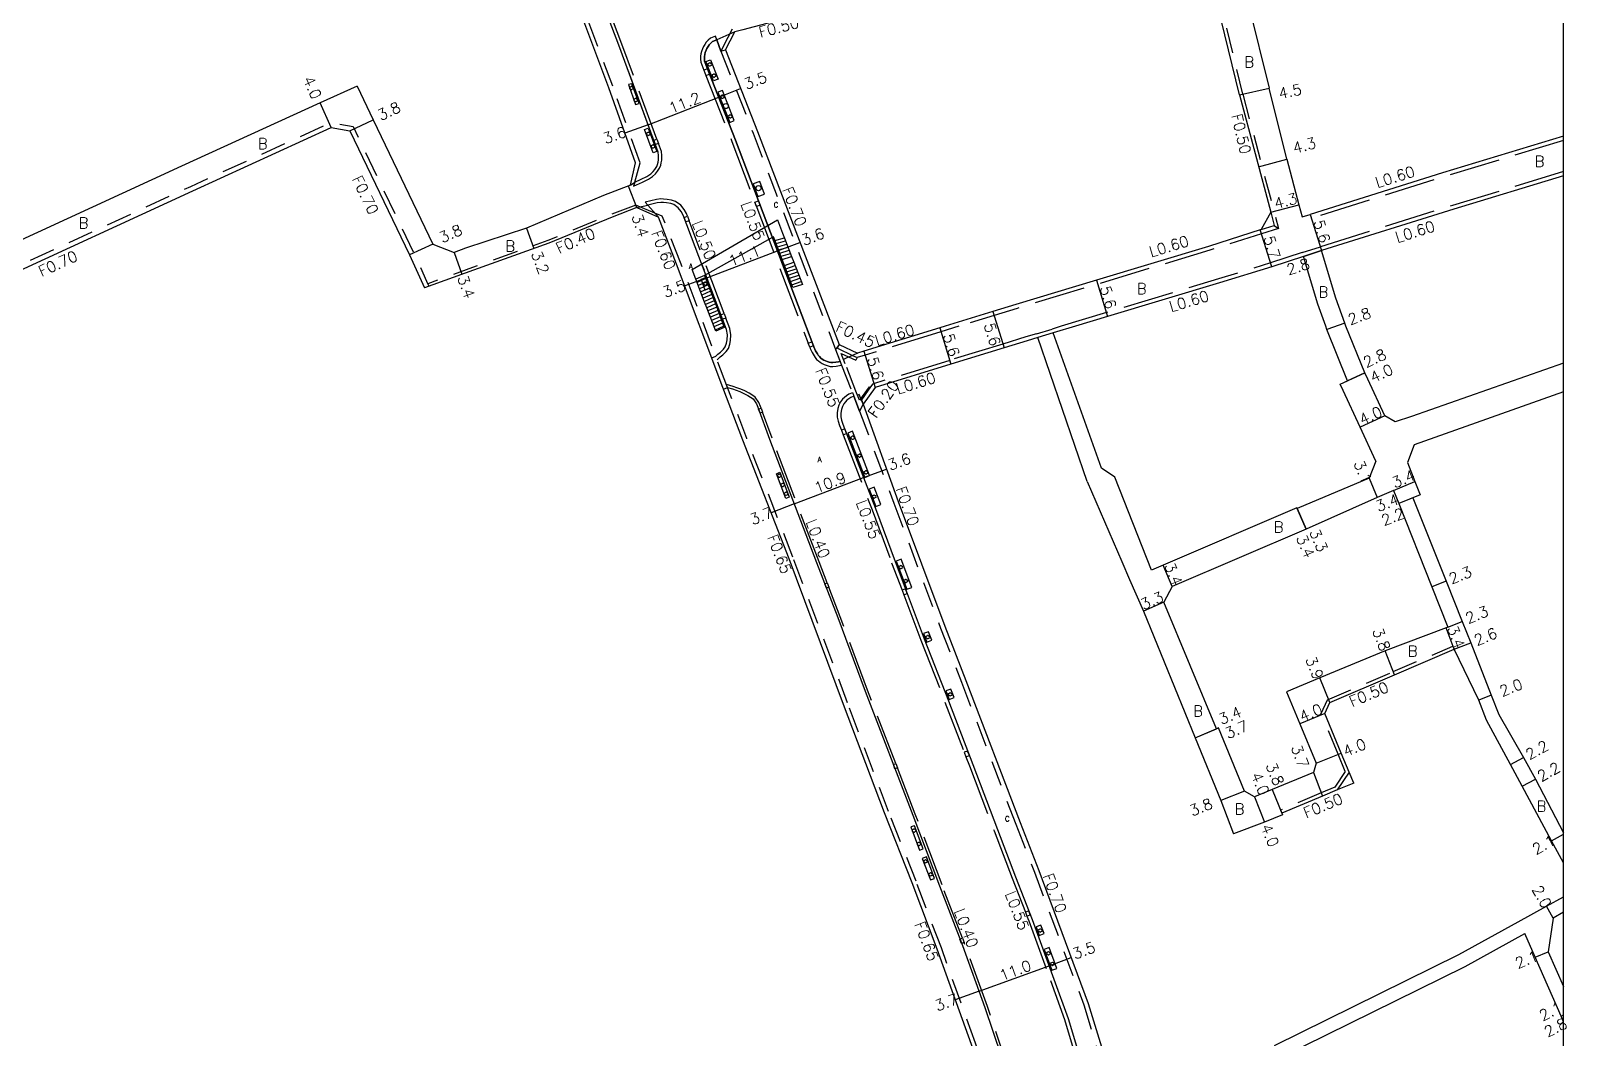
# Model space of a CAD drawing. Header units: metres. Extents: x -2400 to -1600, y -110400 to -109800.
# Drawn here: x -1825.9 to -1599.6, y -110151.2 to -110002.8 of the extents above; entities that cross this region are included whole.
import ezdxf

# ---------------------------------------------------------------- set-up
doc = ezdxf.new("R2010")
doc.units = ezdxf.units.M
doc.header["$LTSCALE"] = 2.5
doc.linetypes.add('22320', pattern=[2.5, 1.5, -1])
doc.linetypes.add('22330', pattern=[4, 3, -1])
doc.layers.get('0').update_dxf_attribs({"color": 150, "lineweight": 30})
for name, color, linetype in [('2101000', 175, 'Continuous'), ('2102000', 4, 'Continuous'), ('2211000', 14, 'Continuous'), ('2211100', 7, 'Continuous'), ('2213000', 3, 'Continuous'), ('2227000', 1, 'Continuous'), ('2232000', 120, '22320'), ('2233000', 120, '22330'), ('2235000', 13, 'Continuous'), ('2236100', 7, 'Continuous'), ('2238000', 3, 'Continuous'), ('2239000', 3, 'Continuous'), ('9107000', 139, 'Continuous'), ('9201100', 215, 'Continuous'), ('9201500', 222, 'Continuous'), ('9202100', 82, 'Continuous'), ('9203500', 155, 'Continuous'), ('999', 7, 'Continuous')]:
    doc.layers.add(name, color=color, linetype=linetype)
doc.styles.add('Dm_Anotation', font='txt.shx', dxfattribs={"bigfont": 'pscdm.shx'})

# ---------------------------------------------------------------- blocks, each defined once
blk = doc.blocks.new('223900')
blk.add_lwpolyline([(-0.22, -0.37), (-0.44, -0.3), (-0.47, -0.27), (-0.48, -0.24), (-0.44, 0.01), (-0.48, 0.23), (-0.47, 0.27), (-0.45, 0.29), (-0.21, 0.38), (-0.04, 0.53), (0, 0.54), (0.03, 0.53), (0.22, 0.37), (0.44, 0.3), (0.47, 0.27), (0.48, 0.24), (0.44, -0.01), (0.48, -0.23), (0.47, -0.27), (0.45, -0.29), (0.21, -0.38), (0.04, -0.53), (0, -0.54), (-0.03, -0.53)], close=True)
blk = doc.blocks.new('223800')
at = {"color": 0}
blk.add_circle((0, 0), 0.75, dxfattribs=at)

msp = doc.modelspace()

# ---------------------------------------------------------------- linework, layer by layer
at = {"layer": '2101000'}
for points in [[(-1737.52, -110025.53), (-1736.75, -110022.22), (-1740.71, -110011.15), (-1746.3, -109996.21), (-1754.92, -109973.39), (-1758.21, -109965.19), (-1766.65, -109942.94), (-1775.5, -109920.04), (-1781.8, -109917.89)], [(-1723.51, -110005.58), (-1718.79, -110017.61), (-1706.76, -110048.99)], [(-1777.8, -110010.9), (-1783.22, -110013.37), (-1803.66, -110022.69), (-1833.69, -110036.54), (-1834.7, -110036.92)], [(-1640.8, -110021.69), (-1643.37, -110011.24)], [(-1640.8, -110021.69), (-1639.01, -110028.4), (-1638.54, -110030.18), (-1637.37, -110029.82)], [(-1677.57, -110193.38), (-1676.72, -110192.18), (-1679, -110181.69), (-1682.19, -110168.73), (-1684.79, -110159.73), (-1687.27, -110152.16), (-1692.29, -110138.12), (-1695.99, -110128.33), (-1700.06, -110118.02), (-1706.1, -110102.02), (-1714.14, -110080.58), (-1720.97, -110063.07), (-1723.88, -110055.31), (-1730.7, -110037.15), (-1733.4, -110030.24)], [(-1691.14, -110046.31), (-1691.94, -110046.55), (-1703.12, -110049.99), (-1704.05, -110050.27)], [(-1671.95, -110046.31), (-1675.22, -110047.29)], [(-1627.67, -110066.18), (-1629.99, -110061.15), (-1632.48, -110055.78), (-1632.92, -110054.83), (-1631.83, -110054.33), (-1634.88, -110046.78), (-1635.05, -110046.31)], [(-1626.35, -110059.5), (-1628.85, -110054.1), (-1629.28, -110053.16), (-1632.08, -110046.31)], [(-1706.76, -110048.99), (-1704.05, -110050.27)], [(-1677.49, -110047.97), (-1679.07, -110048.45), (-1682.45, -110049.49), (-1690.29, -110051.9), (-1701.47, -110055.34)], [(-1701.47, -110055.34), (-1703.2, -110057.79)], [(-1703.2, -110057.79), (-1698.06, -110072.14), (-1691.18, -110090.52), (-1688.09, -110098.52), (-1680.09, -110119.45), (-1677.34, -110126.49), (-1670.06, -110146.08), (-1664.92, -110162.86), (-1662.15, -110173.75), (-1660.11, -110183), (-1659.14, -110183.45)], [(-1627.67, -110066.18), (-1628.67, -110068.69)], [(-1623.01, -110066.39), (-1621.91, -110069.17), (-1621.12, -110071.16), (-1622.24, -110071.6), (-1617.29, -110083.86), (-1614.94, -110089.79), (-1613.69, -110092.96), (-1610.66, -110100.69), (-1609.54, -110103.52), (-1605.9, -110109.85), (-1604.17, -110113.05), (-1600, -110120.96)], [(-1628.67, -110068.69), (-1639.26, -110073.16), (-1639.3, -110073.07), (-1659.01, -110081.52), (-1660.74, -110082.26)], [(-1625.05, -110070.49), (-1627.47, -110071.54), (-1637.94, -110076.19), (-1657.68, -110084.65)], [(-1625.05, -110070.49), (-1624.29, -110072.41), (-1619.43, -110084.7), (-1617.08, -110090.63)], [(-1663.95, -110083.63), (-1661.92, -110088.27), (-1654.29, -110106.94), (-1650.5, -110116.2), (-1648.64, -110121.11)], [(-1657.68, -110084.65), (-1658.89, -110086.94)], [(-1647.02, -110114.81), (-1650.88, -110105.49), (-1651.16, -110105.61), (-1658.89, -110086.94)], [(-1617.08, -110090.63), (-1617.32, -110090.73), (-1626.31, -110094.13), (-1635.94, -110098.13), (-1640.83, -110100.16), (-1638.87, -110104.9), (-1636.47, -110110.71), (-1636.85, -110112.05), (-1642.97, -110114.59), (-1645.55, -110115.66)], [(-1630.94, -110113.62), (-1631.61, -110111.99), (-1632.77, -110109.19), (-1635.17, -110103.37), (-1634.44, -110101.73), (-1624.91, -110097.66), (-1616.11, -110093.91)], [(-1600, -110125.39), (-1601.77, -110122.12), (-1606.1, -110114.1), (-1607.83, -110110.9), (-1611.36, -110104.36), (-1612.52, -110101.42), (-1616.11, -110093.91)], [(-1630.94, -110113.62), (-1633.37, -110114.64), (-1635.53, -110115.54), (-1641.54, -110118.06), (-1641.44, -110118.29), (-1644.06, -110119.37), (-1648.64, -110121.11)], [(-1645.55, -110115.66), (-1647.02, -110114.81)], [(-1606.69, -110134.06), (-1602.52, -110131.77), (-1600, -110130.38)], [(-1601.56, -110133.52), (-1602.26, -110138.47), (-1600, -110143.59)], [(-1600, -110132.66), (-1601.56, -110133.52)], [(-1600, -110148.79), (-1600.37, -110147.95), (-1604.2, -110139.26), (-1605.73, -110135.81)]]:
    msp.add_lwpolyline(points, dxfattribs=at)
at = {"layer": '2101000', "flags": 128}
for points in [[(-1656, -109986.36), (-1670.17, -109989.72), (-1671.58, -109990.06), (-1696.03, -109996.11), (-1703.8, -109998.2), (-1710.73, -109999.94), (-1720.95, -110002.6), (-1722.14, -110002.91)], [(-1647.76, -110012.22), (-1653.64, -109988.05)], [(-1649.37, -109987.01), (-1643.37, -110011.24)], [(-1723.51, -110005.58), (-1722.14, -110002.91)], [(-1777.8, -110010.9), (-1775.41, -110015.88), (-1766.61, -110034.21), (-1763.51, -110035.44)], [(-1647.76, -110012.22), (-1643.17, -110029.5)], [(-1833.52, -110040.87), (-1832.23, -110040.26), (-1831.28, -110039.83), (-1802, -110026.33), (-1781.61, -110017.03), (-1778.85, -110017.49), (-1770.07, -110035.78), (-1767.86, -110040.66)], [(-1600, -110018.28), (-1617.84, -110023.72), (-1637.37, -110029.82)], [(-1600, -110024.13), (-1616.19, -110029.07), (-1635.67, -110035.15)], [(-1737.52, -110025.53), (-1741.48, -110027.05), (-1752.84, -110031.83), (-1761.82, -110034.82), (-1763.51, -110035.44)], [(-1736.59, -110028.81), (-1740.22, -110030.21), (-1749.53, -110034.04), (-1760.66, -110038.02), (-1767.86, -110040.66)], [(-1736.59, -110028.81), (-1733.4, -110030.24)], [(-1643.17, -110029.5), (-1644.56, -110032.05)], [(-1644.56, -110032.05), (-1652.32, -110034.54), (-1668.82, -110039.51), (-1680.7, -110043.09), (-1684.09, -110044.14), (-1691.14, -110046.31)], [(-1638.33, -110036.01), (-1643.02, -110037.54), (-1650.69, -110039.9), (-1667.21, -110044.87), (-1671.95, -110046.31)], [(-1635.05, -110046.31), (-1636.22, -110043.04), (-1638.33, -110036.01)], [(-1632.08, -110046.31), (-1632.24, -110045.84), (-1633.56, -110042.16), (-1635.67, -110035.15)]]:
    msp.add_lwpolyline(points, dxfattribs=at)
at = {"layer": '2102000'}
for points in [[(-1668.11, -110067.24), (-1675.22, -110047.29)], [(-1670.19, -110069.16), (-1677.49, -110047.97)], [(-1600, -110051.72), (-1622.42, -110059.62), (-1624.83, -110060.37), (-1626.35, -110059.5)], [(-1600, -110055.97), (-1622.05, -110063.78), (-1623.01, -110066.39)], [(-1666.15, -110068.54), (-1668.11, -110067.24)], [(-1670.19, -110069.16), (-1665.11, -110080.98), (-1663.95, -110083.63)], [(-1660.74, -110082.26), (-1666.15, -110068.54)], [(-1642.62, -110152.27), (-1615.44, -110138.88), (-1606.69, -110134.06)], [(-1641.74, -110154.07), (-1614.51, -110140.65), (-1605.73, -110135.81)]]:
    msp.add_lwpolyline(points, dxfattribs=at)
at = {"layer": '2211000'}
msp.add_lwpolyline([(-1715.84, -110030.63), (-1715.09, -110032.59), (-1714.81, -110033.31), (-1713.76, -110036.03), (-1713.43, -110036.88), (-1712.18, -110040.14), (-1713.57, -110040.59), (-1714.8, -110037.36), (-1715.14, -110036.47), (-1716.19, -110033.7), (-1716.41, -110033.12), (-1726.58, -110038.8), (-1725.27, -110042.25), (-1724.95, -110043.11), (-1723.68, -110046.5), (-1724.95, -110047.04), (-1726.26, -110043.6), (-1726.58, -110042.75), (-1727.87, -110039.37), (-1728.41, -110037.93)], close=True, dxfattribs=at)
at = {"layer": '2211100'}
for points in [[(-1716.21, -110033.65), (-1714.83, -110033.26)], [(-1716.04, -110034.11), (-1714.65, -110033.74)], [(-1715.85, -110034.6), (-1714.47, -110034.2)], [(-1715.67, -110035.06), (-1714.29, -110034.66)], [(-1715.5, -110035.53), (-1714.12, -110035.1)], [(-1715.32, -110036), (-1713.93, -110035.58)], [(-1715.14, -110036.47), (-1713.76, -110036.03)], [(-1714.8, -110037.36), (-1713.43, -110036.88)], [(-1714.62, -110037.83), (-1713.25, -110037.36)], [(-1714.45, -110038.29), (-1713.07, -110037.83)], [(-1714.27, -110038.76), (-1712.89, -110038.29)], [(-1726.58, -110038.8), (-1727.87, -110039.37)], [(-1726.4, -110039.27), (-1727.69, -110039.84)], [(-1726.22, -110039.74), (-1727.51, -110040.3)], [(-1726.04, -110040.21), (-1727.33, -110040.77)], [(-1725.87, -110040.68), (-1727.15, -110041.24)], [(-1714.09, -110039.23), (-1712.71, -110038.76)], [(-1713.91, -110039.7), (-1712.53, -110039.23)], [(-1713.73, -110040.18), (-1712.34, -110039.71)], [(-1725.69, -110041.14), (-1726.98, -110041.71)], [(-1725.51, -110041.61), (-1726.8, -110042.17)], [(-1725.33, -110042.08), (-1726.62, -110042.64)], [(-1725.16, -110042.55), (-1726.44, -110043.11)], [(-1724.98, -110043.02), (-1726.27, -110043.57)], [(-1724.8, -110043.49), (-1726.09, -110044.05)], [(-1724.63, -110043.96), (-1725.91, -110044.52)], [(-1724.46, -110044.42), (-1725.73, -110044.98)], [(-1724.28, -110044.9), (-1725.55, -110045.45)], [(-1724.1, -110045.37), (-1725.37, -110045.93)], [(-1723.93, -110045.84), (-1725.2, -110046.39)], [(-1723.76, -110046.31), (-1725.02, -110046.86)]]:
    msp.add_lwpolyline(points, dxfattribs=at)
at = {"layer": '2213000'}
for points in [[(-1736.88, -110025.06), (-1735.93, -110024.62), (-1735.1, -110024.22), (-1734.53, -110023.85), (-1734.16, -110023.52), (-1733.9, -110023.18), (-1733.64, -110022.78), (-1733.5, -110022.45), (-1733.43, -110022.13), (-1733.39, -110021.79), (-1733.38, -110021.16), (-1733.41, -110020.63), (-1739.22, -110004.9), (-1746.31, -109986.33)], [(-1724.17, -110005.75), (-1724.79, -110004.08), (-1725.4, -110004.34), (-1725.67, -110004.57), (-1725.9, -110004.82), (-1726.08, -110005.09), (-1726.25, -110005.36), (-1726.37, -110005.63), (-1726.48, -110005.96), (-1726.55, -110006.28), (-1726.6, -110006.56), (-1726.61, -110006.92), (-1726.58, -110007.26), (-1722.03, -110018.86), (-1710.48, -110049.36), (-1710.22, -110049.91), (-1709.97, -110050.38), (-1709.84, -110050.58), (-1709.66, -110050.78), (-1709.45, -110050.99), (-1709.24, -110051.15), (-1708.99, -110051.3), (-1708.75, -110051.42), (-1708.51, -110051.51), (-1708.25, -110051.58), (-1707.99, -110051.64), (-1707.71, -110051.66), (-1707.27, -110051.61), (-1706.84, -110051.53), (-1706.61, -110051.48)], [(-1722.14, -110002.91), (-1724.79, -110004.08)], [(-1736.59, -110028.81), (-1734.97, -110028.45)], [(-1724.94, -110050.72), (-1724.62, -110050.44), (-1724.25, -110050.13), (-1723.82, -110049.69), (-1723.53, -110049.32), (-1723.36, -110048.81), (-1723.25, -110048.32), (-1723.23, -110047.59), (-1723.37, -110046.79), (-1729.72, -110029.91), (-1730.02, -110029.37), (-1730.46, -110028.85), (-1731.11, -110028.36), (-1731.56, -110028.22), (-1732.18, -110028.11), (-1732.66, -110028.06), (-1733.01, -110028.06), (-1733.56, -110028.14), (-1734.97, -110028.45)], [(-1727.07, -110036.98), (-1726.67, -110038.02)], [(-1704.05, -110050.27), (-1704.77, -110050.6), (-1705.71, -110051.01), (-1706.11, -110051.18)], [(-1723.2, -110055.34), (-1722.49, -110055.54), (-1721.95, -110055.73), (-1721.4, -110055.94), (-1720.82, -110056.19), (-1720.22, -110056.5), (-1719.82, -110056.75), (-1719.43, -110057.01), (-1718.95, -110057.74), (-1718.74, -110058.25), (-1717, -110062.94), (-1710.08, -110081.13), (-1706.97, -110089.24), (-1702.94, -110100.08), (-1695.9, -110118.34), (-1691.95, -110128.77), (-1688.59, -110137.56), (-1685.27, -110146.69), (-1681.66, -110157.46)], [(-1704.6, -110056.62), (-1705.06, -110056.79), (-1705.33, -110056.98), (-1705.63, -110057.22), (-1705.84, -110057.43), (-1706.08, -110057.72), (-1706.28, -110058.14), (-1706.43, -110058.56), (-1706.5, -110059.11), (-1706.51, -110059.64), (-1706.39, -110060.16), (-1706.19, -110060.74), (-1701.4, -110073.17), (-1698.52, -110080.98), (-1694.21, -110092.37), (-1690.66, -110101.49), (-1687.05, -110110.9), (-1683.42, -110120.48), (-1680.76, -110127.42), (-1678.33, -110133.71), (-1675.1, -110142.54), (-1673.02, -110148.31), (-1668.05, -110164.83)], [(-1703.2, -110057.79), (-1703.81, -110056.35), (-1704.05, -110056.46)]]:
    msp.add_lwpolyline(points, dxfattribs=at)
at = {"layer": '2227000'}
msp.add_lwpolyline([(-1733.5, -110022.45), (-1733.43, -110022.13), (-1733.39, -110021.79), (-1733.38, -110021.16), (-1733.41, -110020.63), (-1737.81, -110008.73)], dxfattribs=at)
at = {"layer": '2232000'}
for points in [[(-1737.52, -110025.53), (-1736.88, -110025.06), (-1736.09, -110022.2), (-1740.12, -110010.93), (-1745.71, -109995.99), (-1754.33, -109973.16), (-1757.62, -109964.96), (-1766.06, -109942.71), (-1775.02, -109919.53), (-1781.99, -109917.2), (-1782.05, -109917.25)], [(-1723.74, -110004.95), (-1722.48, -110002.48)], [(-1723.74, -110004.95), (-1724.17, -110005.75), (-1719.43, -110017.86), (-1707.29, -110049.71), (-1706.4, -110052.02), (-1704.81, -110056.07), (-1703.76, -110058.8), (-1698.7, -110072.38), (-1691.81, -110090.77), (-1688.72, -110098.77), (-1680.72, -110119.7), (-1677.98, -110126.73), (-1670.71, -110146.3), (-1665.58, -110163.04)], [(-1733.92, -110029.65), (-1736.74, -110028.44)], [(-1673.65, -110221.11), (-1673.69, -110217.07), (-1673.69, -110215.55), (-1674.63, -110203.62), (-1674.79, -110201.95), (-1676.08, -110192.1), (-1678.39, -110181.55), (-1681.59, -110168.56), (-1684.19, -110159.54), (-1686.68, -110151.96), (-1691.7, -110137.9), (-1695.41, -110128.1), (-1699.47, -110117.8), (-1705.51, -110101.8), (-1713.56, -110080.35), (-1720.38, -110062.84), (-1723.3, -110055.09), (-1730.12, -110036.92), (-1732.82, -110030.09), (-1733.92, -110029.65)], [(-1702.35, -110055.24), (-1703.77, -110057.2), (-1704.29, -110055.86), (-1705.85, -110051.83), (-1706.46, -110050.31), (-1704.28, -110051.32)], [(-1704.1, -110050.92), (-1704.28, -110051.32)], [(-1702.35, -110055.24), (-1702.21, -110055.34)], [(-1632.18, -110111.93), (-1633.23, -110109.38), (-1635.72, -110103.36), (-1634.82, -110101.34), (-1625.11, -110097.2), (-1616.31, -110093.45)], [(-1616.31, -110093.45), (-1616.11, -110093.91)], [(-1632.18, -110111.93), (-1633.7, -110114.24)], [(-1631.61, -110111.99), (-1633.37, -110114.64)], [(-1633.7, -110114.24), (-1635.73, -110115.08), (-1641.73, -110117.6)], [(-1641.73, -110117.6), (-1641.54, -110118.06)]]:
    msp.add_lwpolyline(points, dxfattribs=at)
at = {"layer": '2232000', "flags": 128}
for points in [[(-1647.28, -110012.09), (-1653.16, -109987.93)], [(-1647.28, -110012.09), (-1642.02, -110031.89)], [(-1831.58, -110039.19), (-1830.75, -110038.81), (-1802.29, -110025.69), (-1781.71, -110016.31), (-1778.38, -110016.86), (-1769.44, -110035.48), (-1767.55, -110039.66), (-1767.2, -110040.42)], [(-1736.74, -110028.44), (-1740.37, -110029.84), (-1749.67, -110033.67), (-1760.8, -110037.64), (-1767.37, -110040.06)], [(-1643.17, -110029.5), (-1642.65, -110031.46)], [(-1642.65, -110031.46), (-1642.02, -110031.89)]]:
    msp.add_lwpolyline(points, dxfattribs=at)
at = {"layer": '2233000'}
for points in [[(-1733.61, -110018.72), (-1738.77, -110004.74), (-1742.89, -109993.95)], [(-1724.79, -110004.08), (-1724.99, -110003.54), (-1725.7, -110003.84), (-1726.07, -110004.16), (-1726.35, -110004.45), (-1726.57, -110004.77), (-1726.76, -110005.1), (-1726.91, -110005.43), (-1727.03, -110005.81), (-1727.12, -110006.17), (-1727.17, -110006.51), (-1727.18, -110006.93), (-1727.15, -110007.38), (-1726.68, -110008.58)], [(-1726.38, -110009.35), (-1722.57, -110019.07), (-1711.31, -110048.79)], [(-1736.88, -110025.06), (-1737.05, -110025.67), (-1735.72, -110025.05), (-1734.87, -110024.63), (-1734.24, -110024.23), (-1733.81, -110023.85), (-1733.51, -110023.45), (-1733.22, -110023.01), (-1733.04, -110022.59), (-1732.96, -110022.21), (-1732.91, -110021.82), (-1732.9, -110021.15), (-1732.94, -110020.53), (-1733.37, -110019.37)], [(-1729.11, -110030.08), (-1729.26, -110029.7), (-1729.6, -110029.08), (-1730.11, -110028.48), (-1730.88, -110027.9), (-1731.44, -110027.72), (-1732.11, -110027.61), (-1732.63, -110027.56), (-1733.05, -110027.55), (-1733.65, -110027.64), (-1735.36, -110028)], [(-1735.36, -110028), (-1734.97, -110028.45)], [(-1723.71, -110044.43), (-1728.86, -110030.76)], [(-1724.75, -110051.23), (-1724.29, -110050.83), (-1723.9, -110050.5), (-1723.43, -110050.02), (-1723.07, -110049.56), (-1722.87, -110048.95), (-1722.75, -110048.38), (-1722.72, -110047.56), (-1722.87, -110046.65), (-1723.46, -110045.09)], [(-1689.1, -110046.31), (-1691.76, -110047.12), (-1702.94, -110050.56), (-1704.1, -110050.92)], [(-1677.66, -110047.4), (-1679.24, -110047.88), (-1682.62, -110048.92), (-1690.47, -110051.33), (-1701.84, -110054.83)], [(-1677.66, -110047.4), (-1675.39, -110046.71)], [(-1675.22, -110047.29), (-1677.49, -110047.97)], [(-1674.03, -110046.31), (-1675.39, -110046.71)], [(-1711.09, -110049.38), (-1711.01, -110049.58), (-1710.73, -110050.17), (-1710.46, -110050.68), (-1710.3, -110050.93), (-1710.08, -110051.18), (-1709.82, -110051.42), (-1709.57, -110051.62), (-1709.27, -110051.81), (-1708.98, -110051.95), (-1708.68, -110052.06), (-1708.39, -110052.14), (-1708.08, -110052.21), (-1707.7, -110052.24), (-1707.19, -110052.18), (-1706.73, -110052.09), (-1706.4, -110052.02)], [(-1707.02, -110049.53), (-1706.76, -110048.99)], [(-1707.02, -110049.53), (-1704.77, -110050.6), (-1704.1, -110050.92)], [(-1718.27, -110058.37), (-1718.37, -110058.11), (-1718.6, -110057.56), (-1719.15, -110056.73), (-1719.61, -110056.42), (-1720.03, -110056.16), (-1720.65, -110055.83), (-1721.25, -110055.57), (-1721.81, -110055.36), (-1722.38, -110055.17), (-1723.38, -110054.88)], [(-1704.79, -110056.13), (-1705.34, -110056.33), (-1705.66, -110056.55), (-1705.99, -110056.82), (-1706.24, -110057.07), (-1706.54, -110057.43), (-1706.78, -110057.93), (-1706.96, -110058.44), (-1707.03, -110059.07), (-1707.05, -110059.69), (-1706.9, -110060.31), (-1706.69, -110060.92), (-1706.42, -110061.63)], [(-1701.84, -110054.83), (-1702.46, -110055.7), (-1703.48, -110057.14)], [(-1708.51, -110084.12), (-1709.71, -110081), (-1716.64, -110062.8), (-1718.05, -110058.96)], [(-1703.48, -110057.14), (-1703.2, -110057.79)], [(-1706.17, -110062.29), (-1701.9, -110073.36), (-1699.02, -110081.17), (-1697.49, -110085.21)], [(-1698.4, -110110.76), (-1702.57, -110099.94), (-1706.6, -110089.11), (-1708.27, -110084.75)], [(-1697.24, -110085.88), (-1694.71, -110092.56), (-1691.16, -110101.68), (-1688.32, -110109.09)], [(-1688.07, -110109.74), (-1687.55, -110111.09), (-1683.92, -110120.67), (-1681.26, -110127.61), (-1679.32, -110132.63)], [(-1688.58, -110136.5), (-1691.59, -110128.63), (-1695.54, -110118.2), (-1698.16, -110111.38)], [(-1679.09, -110133.22), (-1678.83, -110133.9), (-1675.6, -110142.72), (-1673.53, -110148.48), (-1671.24, -110156.09)], [(-1680, -110161.64), (-1681.29, -110157.35), (-1684.9, -110146.56), (-1688.23, -110137.43), (-1688.35, -110137.1)]]:
    msp.add_lwpolyline(points, dxfattribs=at)
at = {"layer": '2233000', "flags": 128}
for points in [[(-1600, -110018.91), (-1617.66, -110024.29), (-1637.19, -110030.39), (-1637.37, -110029.82)], [(-1600, -110023.51), (-1616.36, -110028.5), (-1635.84, -110034.58)], [(-1642.02, -110031.89), (-1644.54, -110032.67), (-1652.15, -110035.11), (-1668.65, -110040.09), (-1680.53, -110043.67), (-1683.92, -110044.71), (-1689.1, -110046.31)], [(-1644.56, -110032.05), (-1642.65, -110031.46)], [(-1638.52, -110035.44), (-1643.2, -110036.97), (-1650.87, -110039.32), (-1667.38, -110044.3), (-1674.03, -110046.31)], [(-1638.52, -110035.44), (-1635.84, -110034.58)], [(-1638.33, -110036.01), (-1635.67, -110035.15)]]:
    msp.add_lwpolyline(points, dxfattribs=at)
at = {"layer": '2235000'}
for points in [[(-1726.38, -110009.35), (-1725.84, -110009.14), (-1726.15, -110008.37), (-1726.68, -110008.58)], [(-1733.37, -110019.37), (-1733.82, -110019.53), (-1734.06, -110018.88), (-1733.61, -110018.72)], [(-1718.64, -110027.82), (-1718.4, -110028.45), (-1718.94, -110028.66), (-1719.18, -110028.02)], [(-1728.86, -110030.76), (-1729.33, -110030.94), (-1729.59, -110030.26), (-1729.11, -110030.08)], [(-1723.46, -110045.09), (-1723.94, -110045.26), (-1724.18, -110044.61), (-1723.71, -110044.43)], [(-1710.77, -110048.58), (-1710.55, -110049.18), (-1711.09, -110049.38), (-1711.31, -110048.79)], [(-1718.05, -110058.96), (-1718.42, -110059.1), (-1718.64, -110058.51), (-1718.27, -110058.37)], [(-1705.92, -110061.43), (-1706.42, -110061.63), (-1706.17, -110062.29), (-1705.67, -110062.1)], [(-1708.27, -110084.75), (-1708.64, -110084.89), (-1708.88, -110084.26), (-1708.51, -110084.12)], [(-1696.99, -110085.02), (-1697.49, -110085.21), (-1697.24, -110085.88), (-1696.74, -110085.69)], [(-1698.16, -110111.38), (-1698.53, -110111.52), (-1698.77, -110110.9), (-1698.4, -110110.76)], [(-1687.82, -110108.9), (-1688.32, -110109.09), (-1688.07, -110109.74), (-1687.56, -110109.55)], [(-1678.82, -110132.44), (-1679.32, -110132.63), (-1679.09, -110133.22), (-1678.59, -110133.03)], [(-1688.35, -110137.1), (-1688.72, -110137.24), (-1688.95, -110136.64), (-1688.58, -110136.5)]]:
    msp.add_lwpolyline(points, close=True, dxfattribs=at)
at = {"layer": '2236100'}
for points in [[(-1726.4, -110007.31), (-1725.72, -110007.04), (-1724.6, -110009.89), (-1725.28, -110010.15)], [(-1737.33, -110010.56), (-1737.8, -110010.7), (-1736.76, -110013.65), (-1736.25, -110013.49)], [(-1724.63, -110011.83), (-1722.89, -110016.27), (-1722.21, -110016), (-1723.95, -110011.56)], [(-1733.63, -110020.57), (-1734.16, -110020.76), (-1735.43, -110017.29), (-1734.91, -110017.1)], [(-1719.42, -110025.34), (-1718.72, -110027.19), (-1717.75, -110026.84), (-1718.43, -110024.98)], [(-1725.81, -110040.71), (-1726.5, -110040.97), (-1727.11, -110039.38), (-1726.41, -110039.12)], [(-1705.5, -110062.04), (-1702.99, -110068.58), (-1702.27, -110068.3), (-1704.79, -110061.74)], [(-1714.1, -110071.47), (-1714.6, -110071.67), (-1716, -110068.04), (-1715.49, -110067.83)], [(-1701.34, -110072.85), (-1700.62, -110072.58), (-1701.6, -110070.02), (-1702.32, -110070.29)], [(-1696.79, -110085.05), (-1696.07, -110084.79), (-1697.63, -110080.65), (-1698.35, -110080.92)], [(-1693.84, -110092.85), (-1693.12, -110092.56), (-1693.6, -110091.31), (-1694.32, -110091.6), (-1694.05, -110092.31)], [(-1690.55, -110101.29), (-1689.83, -110101.01), (-1690.31, -110099.76), (-1691.03, -110100.05)], [(-1695.66, -110119.9), (-1696.21, -110120.09), (-1694.94, -110123.51), (-1694.36, -110123.31)], [(-1693.91, -110124.5), (-1694.52, -110124.74), (-1693.31, -110127.9), (-1692.71, -110127.67)], [(-1677.28, -110136.07), (-1676.56, -110135.81), (-1677.02, -110134.55), (-1677.74, -110134.83)], [(-1676.53, -110138.13), (-1675.41, -110141.18), (-1674.68, -110140.93), (-1675.8, -110137.87)]]:
    msp.add_lwpolyline(points, close=True, dxfattribs=at)
at = {"layer": '9107000'}
for points in [[(-1737.52, -110025.53), (-1736.88, -110025.06), (-1735.93, -110024.62), (-1735.1, -110024.22), (-1734.53, -110023.85), (-1734.16, -110023.52), (-1733.9, -110023.18), (-1733.64, -110022.78), (-1733.5, -110022.45), (-1733.43, -110022.13), (-1733.39, -110021.79), (-1733.38, -110021.16), (-1733.41, -110020.63), (-1739.22, -110004.9), (-1746.31, -109986.33)], [(-1706.76, -110048.99), (-1707.29, -110049.71), (-1706.61, -110051.48), (-1706.84, -110051.53), (-1707.27, -110051.61), (-1707.71, -110051.66), (-1707.99, -110051.64), (-1708.25, -110051.58), (-1708.51, -110051.51), (-1708.75, -110051.42), (-1708.99, -110051.3), (-1709.24, -110051.15), (-1709.45, -110050.99), (-1709.66, -110050.78), (-1709.84, -110050.58), (-1709.97, -110050.38), (-1710.22, -110049.91), (-1710.48, -110049.36), (-1722.03, -110018.86), (-1726.58, -110007.26), (-1726.61, -110006.92), (-1726.6, -110006.56), (-1726.55, -110006.28), (-1726.48, -110005.96), (-1726.37, -110005.63), (-1726.25, -110005.36), (-1726.08, -110005.09), (-1725.9, -110004.82), (-1725.67, -110004.57), (-1725.4, -110004.34), (-1724.79, -110004.08), (-1724.17, -110005.75), (-1723.51, -110005.58)], [(-1725.52, -110050.94), (-1724.94, -110050.72), (-1724.62, -110050.44), (-1724.25, -110050.13), (-1723.82, -110049.69), (-1723.53, -110049.32), (-1723.36, -110048.81), (-1723.25, -110048.32), (-1723.23, -110047.59), (-1723.37, -110046.79), (-1729.72, -110029.91), (-1730.02, -110029.37), (-1730.46, -110028.85), (-1731.11, -110028.36), (-1731.56, -110028.22), (-1732.18, -110028.11), (-1732.66, -110028.06), (-1733.01, -110028.06), (-1733.56, -110028.14), (-1734.97, -110028.45), (-1733.4, -110030.24)], [(-1723.79, -110055.56), (-1723.2, -110055.34), (-1722.49, -110055.54), (-1721.95, -110055.73), (-1721.4, -110055.94), (-1720.82, -110056.19), (-1720.22, -110056.5), (-1719.82, -110056.75), (-1719.43, -110057.01), (-1718.95, -110057.74), (-1718.74, -110058.25), (-1717, -110062.94), (-1710.08, -110081.13), (-1706.97, -110089.24), (-1702.94, -110100.08), (-1695.9, -110118.34), (-1691.95, -110128.77), (-1688.59, -110137.56), (-1685.27, -110146.69), (-1681.66, -110157.46)], [(-1703.2, -110057.79), (-1703.76, -110058.8), (-1704.6, -110056.62), (-1705.06, -110056.79), (-1705.33, -110056.98), (-1705.63, -110057.22), (-1705.84, -110057.43), (-1706.08, -110057.72), (-1706.28, -110058.14), (-1706.43, -110058.56), (-1706.5, -110059.11), (-1706.51, -110059.64), (-1706.39, -110060.16), (-1706.19, -110060.74), (-1701.4, -110073.17), (-1698.52, -110080.98), (-1694.21, -110092.37), (-1690.66, -110101.49), (-1687.05, -110110.9), (-1683.42, -110120.48), (-1680.76, -110127.42), (-1678.33, -110133.71), (-1675.1, -110142.54), (-1673.02, -110148.31), (-1668.05, -110164.83)]]:
    msp.add_lwpolyline(points, dxfattribs=at)
at = {"layer": '9201100', "flags": 128}
for points in [[(-1724.51, -110012.54), (-1721.27, -110011.27)], [(-1647.76, -110012.21), (-1643.37, -110011.24)], [(-1781.61, -110017.03), (-1783.22, -110013.37)], [(-1734.9, -110016.61), (-1724.51, -110012.54)], [(-1778.85, -110017.49), (-1775.41, -110015.88)], [(-1734.9, -110016.61), (-1738.32, -110017.84)], [(-1644.95, -110022.81), (-1640.8, -110021.69)], [(-1736.59, -110028.81), (-1737.81, -110025.64)], [(-1643.17, -110029.5), (-1639.01, -110028.4)], [(-1752.84, -110031.83), (-1751.74, -110034.83)], [(-1637.37, -110029.82), (-1635.67, -110035.15)], [(-1766.61, -110034.21), (-1770.07, -110035.78)], [(-1715.84, -110035.21), (-1712.53, -110033.94)], [(-1643.02, -110037.54), (-1644.72, -110032.1)], [(-1763.51, -110035.44), (-1762.34, -110038.64)], [(-1726.24, -110039.15), (-1715.84, -110035.21)], [(-1635.67, -110035.15), (-1638.33, -110036.01)], [(-1726.24, -110039.15), (-1729.49, -110040.37)], [(-1668.82, -110039.51), (-1667.21, -110044.87)], [(-1684.09, -110044.14), (-1682.45, -110049.49)], [(-1632.24, -110045.84), (-1634.88, -110046.78)], [(-1703.18, -110068.57), (-1699.78, -110067.35)], [(-1713.37, -110072.49), (-1703.18, -110068.57)], [(-1713.37, -110072.49), (-1716.78, -110073.82)], [(-1686.14, -110144.3), (-1675.83, -110140.53)], [(-1675.83, -110140.53), (-1672.57, -110139.31)], [(-1686.14, -110144.3), (-1689.64, -110145.55)]]:
    msp.add_lwpolyline(points, dxfattribs=at)
at = {"layer": '9201100'}
for points in [[(-1691.94, -110046.55), (-1690.29, -110051.9)], [(-1703.12, -110049.99), (-1701.47, -110055.34)], [(-1632.92, -110054.83), (-1629.28, -110053.16)], [(-1629.28, -110053.16), (-1631.83, -110054.33)], [(-1626.35, -110059.5), (-1629.99, -110061.15)], [(-1628.67, -110068.69), (-1627.47, -110071.54)], [(-1625.05, -110070.49), (-1621.91, -110069.17)], [(-1621.12, -110071.16), (-1624.29, -110072.41)], [(-1622.24, -110071.6), (-1624.29, -110072.41)], [(-1637.94, -110076.19), (-1639.3, -110073.07)], [(-1639.26, -110073.16), (-1637.94, -110076.19)], [(-1657.68, -110084.65), (-1659.01, -110081.52)], [(-1617.29, -110083.86), (-1619.43, -110084.7)], [(-1658.89, -110086.94), (-1661.92, -110088.27)], [(-1616.11, -110093.91), (-1617.32, -110090.73)], [(-1617.08, -110090.63), (-1614.94, -110089.79)], [(-1616.11, -110093.91), (-1613.69, -110092.96)], [(-1624.91, -110097.66), (-1626.31, -110094.13)], [(-1634.44, -110101.73), (-1635.94, -110098.13)], [(-1610.66, -110100.69), (-1612.52, -110101.42)], [(-1635.17, -110103.37), (-1638.87, -110104.9)], [(-1654.29, -110106.94), (-1650.88, -110105.49)], [(-1654.29, -110106.94), (-1651.16, -110105.61)], [(-1636.47, -110110.71), (-1632.77, -110109.19)], [(-1607.83, -110110.9), (-1605.9, -110109.85)], [(-1636.85, -110112.05), (-1635.53, -110115.54)], [(-1606.1, -110114.1), (-1604.17, -110113.05)], [(-1647.02, -110114.81), (-1650.5, -110116.2)], [(-1645.55, -110115.66), (-1644.06, -110119.37)], [(-1642.97, -110114.59), (-1641.54, -110118.06)], [(-1642.97, -110114.59), (-1641.44, -110118.29)], [(-1601.77, -110122.12), (-1600, -110121.16)], [(-1601.56, -110133.52), (-1602.52, -110131.77)], [(-1604.2, -110139.26), (-1602.26, -110138.47)], [(-1600.37, -110147.95), (-1600, -110147.77)], [(-1600.37, -110147.95), (-1600, -110147.77)]]:
    msp.add_lwpolyline(points, dxfattribs=at)
at = {"layer": '999'}
msp.add_lwpolyline([(-2400, -110400), (-1600, -110400), (-1600, -109800), (-2400, -109800)], close=True, dxfattribs=at)

# ---------------------------------------------------------------- block references
at = {"layer": '2238000', "xscale": 0.5, "yscale": 0.5, "zscale": 0.5}
for p in [(-1723.46, -110013.85, 8.44), (-1718.63, -110025.95, 8.46)]:
    msp.add_blockref('223800', p, dxfattribs=at)
at = {"layer": '2239000', "xscale": 0.5, "yscale": 0.5, "zscale": 0.5}
for p in [(-1725.83, -110007.72, 8.43), (-1725.19, -110009.37, 8.43), (-1737.37, -110011.19, 8.45), (-1736.74, -110012.97, 8.42), (-1723.97, -110012.48, 8.44), (-1722.81, -110015.38, 8.44), (-1734.87, -110017.95, 8.51), (-1734.19, -110019.81, 8.48), (-1726.48, -110040.02, 8.38), (-1704.77, -110062.74, 8.39), (-1703.77, -110065.38, 8.4), (-1715.59, -110068.33, 8.38), (-1702.81, -110067.84, 8.4), (-1715.07, -110069.68, 8.38), (-1714.57, -110070.99, 8.38), (-1701.6, -110071.41, 8.4), (-1697.68, -110081.8, 8.4), (-1696.92, -110083.84, 8.4), (-1693.7, -110092.11, 8.36), (-1690.4, -110100.55, 8.37), (-1695.72, -110120.62, 8.38), (-1694.99, -110122.59, 8.38), (-1694.03, -110125.16, 8.38), (-1693.3, -110127.08, 8.38), (-1677.12, -110135.35, 8.34), (-1675.9, -110138.7, 8.34), (-1675.32, -110140.27, 8.34)]:
    msp.add_blockref('223900', p, dxfattribs=at)

# ---------------------------------------------------------------- texts
at = {"layer": '9201500', "style": 'Dm_Anotation'}
for s, rotation, p in [('3.5', 21.4056, (-1720.4, -110011.46)), ('4.0', 293.7691, (-1785.8, -110009.89)), ('4.5', 12.5057, (-1641.81, -110012.85)), ('3.8', 25.1091, (-1774.3, -110016.05)), ('11.2', 21.3919, (-1731.47, -110015)), ('3.6', 19.6849, (-1741.2, -110019.48)), ('4.3', 15.1669, (-1639.65, -110020.88)), ('4.3', 14.8865, (-1642.41, -110029.04)), ('3.8', 24.3323, (-1765.24, -110034.09)), ('3.4', 288.1755, (-1737.36, -110030.08)), ('3.6', 20.9685, (-1711.96, -110034.47)), ('5.6', 287.6684, (-1636.91, -110030.93)), ('5.7', 287.3689, (-1644.25, -110033.26)), ('3.2', 291.5281, (-1752.18, -110035.61)), ('11.1', 20.7488, (-1722.67, -110037.52)), ('2.8', 17.9043, (-1640.52, -110038.81)), ('3.4', 289.646, (-1763.05, -110039.15)), ('3.5', 20.5719, (-1732.4, -110042.13)), ('5.6', 286.7773, (-1668.38, -110040.63)), ('2.8', 19.6437, (-1631.45, -110046.15)), ('5.6', 287.0958, (-1691.49, -110047.67)), ('5.6', 287.0971, (-1685.45, -110046.11)), ('2.8', 24.6514, (-1629.07, -110052.45)), ('5.6', 287.0973, (-1702.67, -110051.11)), ('4.0', 24.6514, (-1628.06, -110054.68)), ('4.0', 24.4771, (-1629.67, -110060.9)), ('3.6', 19.7153, (-1699.25, -110067.59)), ('10.9', 21.0569, (-1710.04, -110070.94)), ('3.1', 292.9101, (-1630.99, -110066.48)), ('3.4', 22.8702, (-1624.88, -110070.2)), ('3.4', 21.5089, (-1627.3, -110073.68)), ('3.7', 21.2901, (-1719.53, -110075.62)), ('2.2', 21.5089, (-1626.47, -110075.75)), ('3.4', 293.4594, (-1639.46, -110077.48)), ('3.3', 293.4594, (-1637.52, -110076.61)), ('3.4', 293.2, (-1658.88, -110081.57)), ('2.3', 21.5712, (-1616.53, -110084.36)), ('3.3', 23.6526, (-1661.91, -110088.15)), ('2.3', 21.5712, (-1614.08, -110090.18)), ('3.4', 290.7808, (-1617.19, -110090.79)), ('3.8', 291.6526, (-1628.23, -110091.15)), ('2.6', 21.4785, (-1612.81, -110093.41)), ('3.9', 292.5876, (-1638.1, -110095.37)), ('2.0', 21.4785, (-1609.06, -110100.92)), ('4.0', 22.4329, (-1638.54, -110104.65)), ('3.4', 23.0772, (-1650.42, -110105.06)), ('3.7', 23.0772, (-1649.46, -110107.13)), ('3.7', 290.6484, (-1640.2, -110108.36)), ('4.0', 22.3522, (-1632.1, -110109.77)), ('2.2', 28.663, (-1605.05, -110110.27)), ('3.8', 292.5185, (-1643.93, -110111.02)), ('2.2', 28.6633, (-1603.32, -110113.47)), ('4.0', 292.5185, (-1646.11, -110112.44)), ('3.8', 21.7271, (-1654.74, -110118.54)), ('4.0', 291.899, (-1644.65, -110120.04)), ('2.1', 28.3769, (-1604.06, -110124.22)), ('2.0', 298.8452, (-1604.73, -110129.25)), ('3.5', 20.3945, (-1672.02, -110139.62)), ('11.0', 20.1071, (-1682.78, -110142.8)), ('2.1', 22.116, (-1606.74, -110141.01)), ('3.7', 19.6443, (-1692.3, -110147.26)), ('2.1', 26.514, (-1603.1, -110148.74)), ('2.8', 26.514, (-1602.37, -110151.12))]:
    msp.add_text(s, height=1.6, rotation=rotation, dxfattribs=at).set_placement(p)
at = {"layer": '9202100', "style": 'Dm_Anotation'}
for s, height, p in [('B', 1.6, (-1647.05, -110008.17)), ('B', 1.6, (-1792.42, -110020.2)), ('B', 1.6, (-1604.26, -110022.8)), ('C', 0.75, (-1716.4, -110028.79, 8.5)), ('B', 1.6, (-1818.81, -110031.88)), ('B', 1.6, (-1755.94, -110035.29)), ('A', 0.75, (-1728.89, -110037.83, 8.79)), ('B', 1.6, (-1662.89, -110041.56)), ('B', 1.6, (-1636.12, -110042.06)), ('A', 0.75, (-1709.92, -110066.31, 8.36)), ('B', 1.6, (-1642.71, -110076.68)), ('B', 1.6, (-1622.97, -110094.98)), ('B', 1.6, (-1654.59, -110103.81)), ('B', 1.6, (-1648.47, -110118.25)), ('B', 1.6, (-1603.99, -110117.82)), ('C', 0.75, (-1682.32, -110119.26, 8.45))]:
    msp.add_text(s, height=height, dxfattribs=at).set_placement(p)
at = {"layer": '9203500', "style": 'Dm_Anotation'}
for s, rotation, p in [('F0.50', 14.5712, (-1718.38, -110003.79)), ('F0.50', 283.3696, (-1648.98, -110015.21)), ('L0.60', 17.3428, (-1627.47, -110025.95)), ('F0.70', 295.6388, (-1778.6, -110024.58)), ('F0.70', 290.9685, (-1715.16, -110026.14)), ('L0.55', 290.7488, (-1721.29, -110028.26)), ('L0.50', 290.6285, (-1728.47, -110031.08)), ('L0.60', 17.3428, (-1624.51, -110034.02)), ('F0.40', 23.8043, (-1748.04, -110035.65)), ('F0.60', 291.3418, (-1734.48, -110032.55)), ('L0.60', 16.7774, (-1660.79, -110036.15)), ('F0.70', 24.7535, (-1824.28, -110039.06)), ('L0.60', 16.7774, (-1657.83, -110044.23)), ('F0.45', 334.6647, (-1707.42, -110046.95)), ('L0.60', 17.0945, (-1701.18, -110049.23)), ('F0.55', 291.185, (-1710.31, -110052.79)), ('F0.20', 54.7072, (-1701.32, -110059.95)), ('L0.60', 17.0945, (-1698.08, -110056.32)), ('F0.70', 289.7153, (-1698.47, -110070.24)), ('L0.55', 291.0569, (-1704.3, -110072.28)), ('L0.40', 290.836, (-1711.69, -110075.1)), ('F0.65', 291.2901, (-1717.39, -110077.35)), ('F0.50', 23.092, (-1631.17, -110102.45)), ('F0.50', 22.7144, (-1637.94, -110118.85)), ('F0.70', 290.3945, (-1676.78, -110127.28)), ('L0.55', 291.1092, (-1682.35, -110129.92)), ('L0.40', 290.8945, (-1689.84, -110132.49)), ('F0.65', 290.7363, (-1695.68, -110134.4))]:
    msp.add_text(s, height=1.6, rotation=rotation, dxfattribs=at).set_placement(p)

doc.saveas('drawing.dxf')
